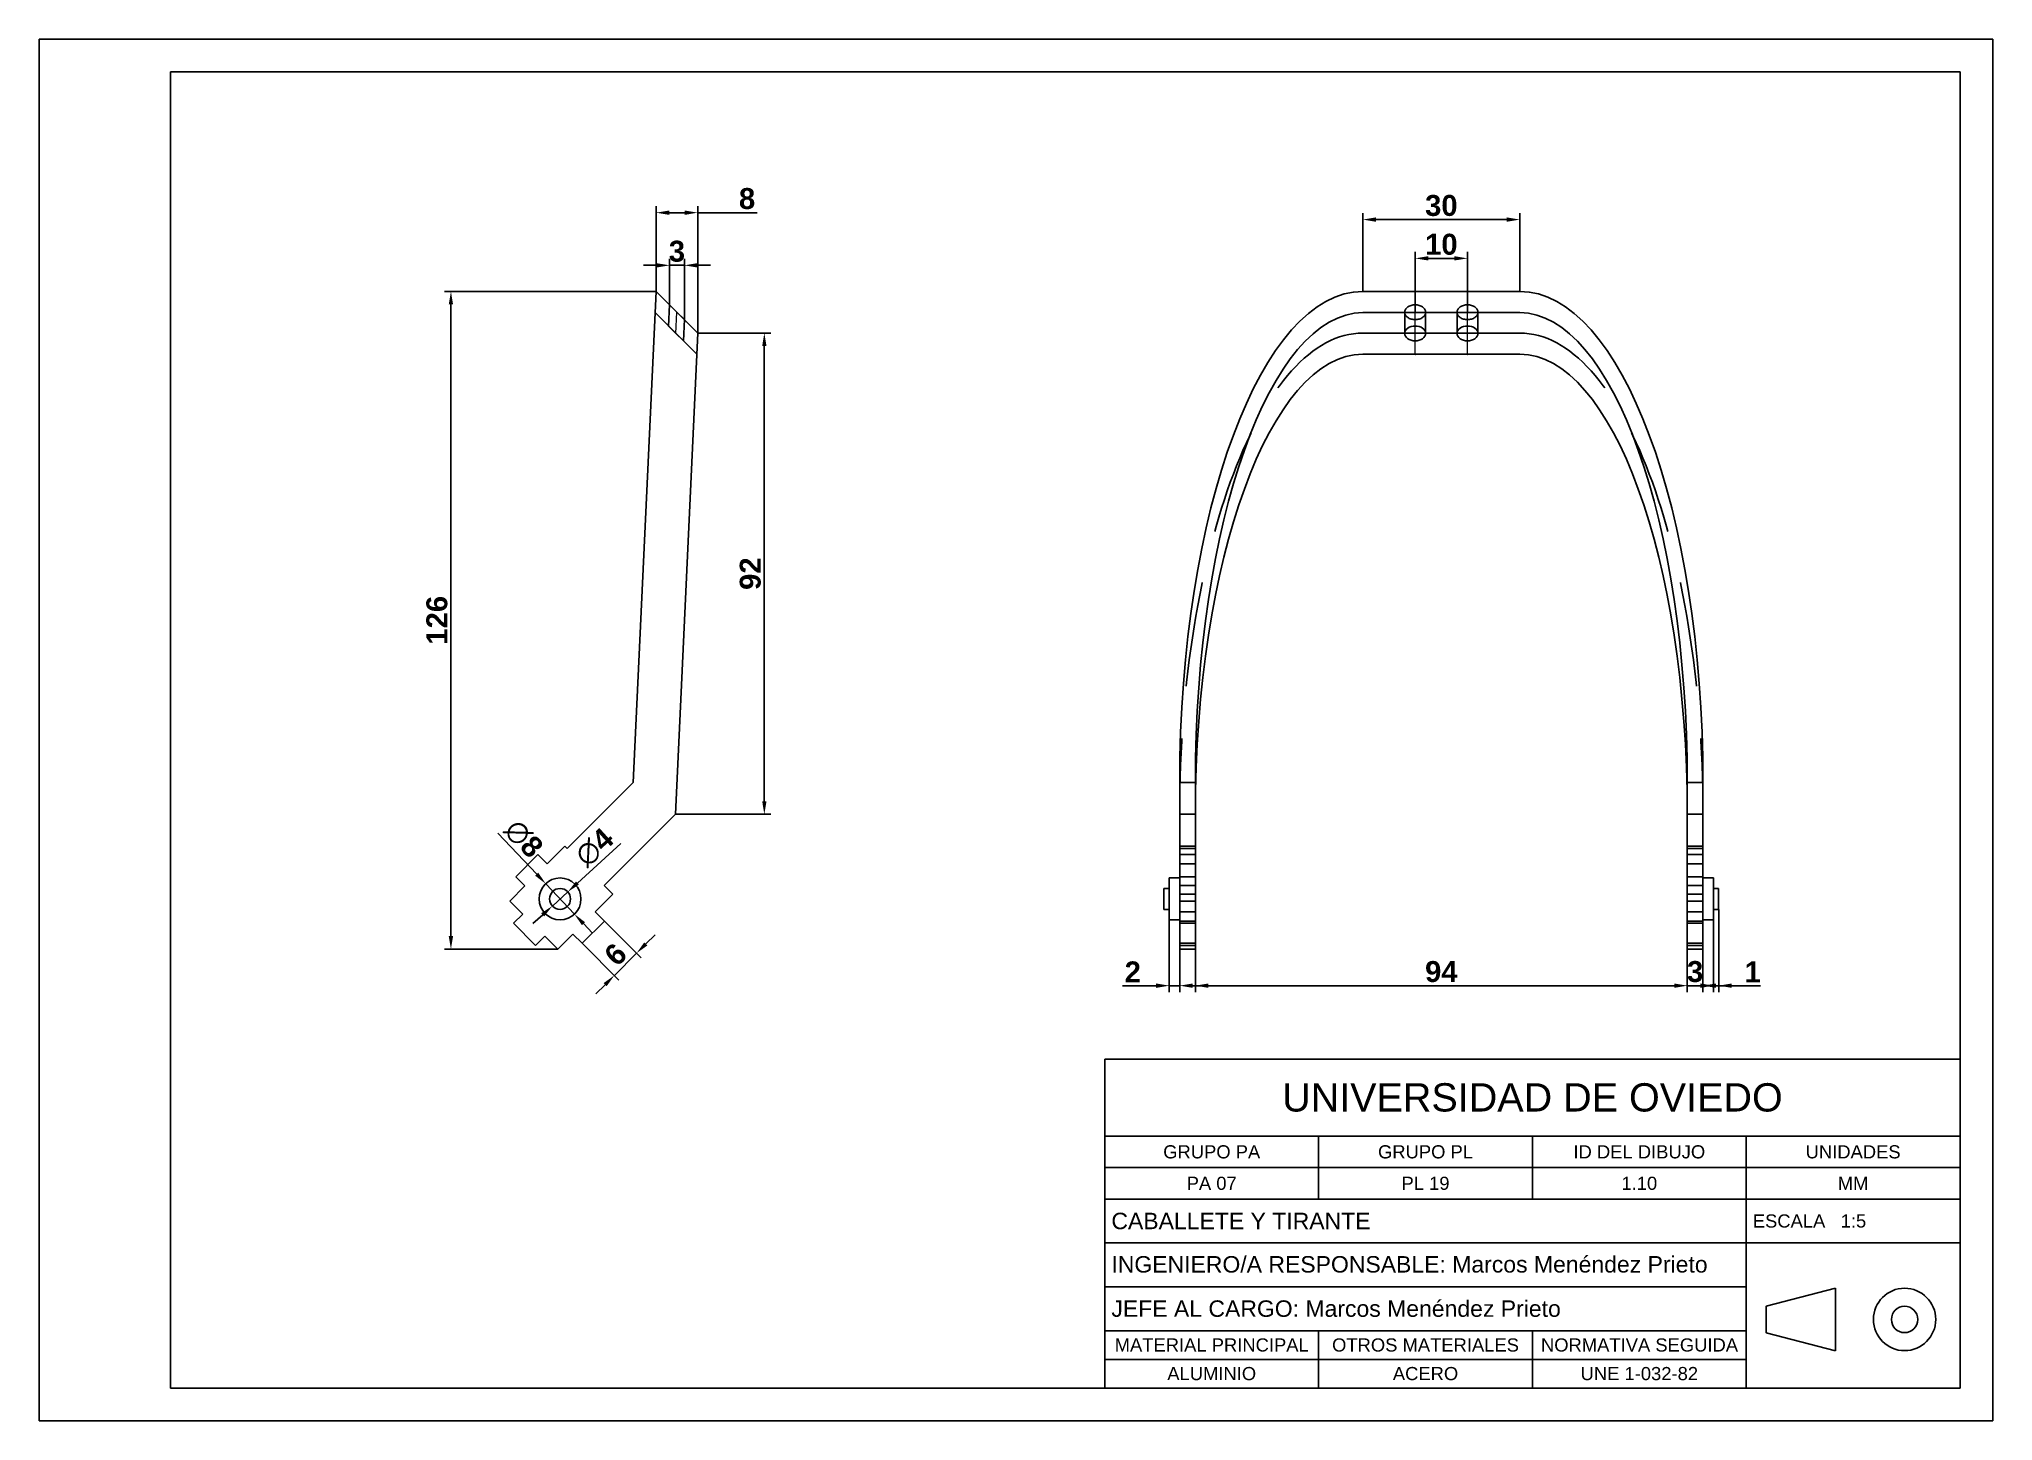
# Paper-space layout 'Presentación2' of a CAD drawing. Header units: millimetres. Extents: x 0 to 297, y 0 to 210.
# The model-space entities are those that its viewports show. They can reach past a viewport. Long polylines and large blocks are cut down to what shows.
import ezdxf

# ---------------------------------------------------------------- set-up
doc = ezdxf.new("R2010")
doc.units = ezdxf.units.MM
doc.linetypes.add('TRAZO_Y_PUNTO', pattern=[25.4, 12.7, -6.35, 0, -6.35])
doc.linetypes.add('TRAZOS', pattern=[19.05, 12.7, -6.35])
for name, color, linetype, lineweight in [('01_Contornos', 7, 'Continuous', 25), ('02_Ocultas', 4, 'TRAZOS', 25), ('03_Ejes', 1, 'TRAZO_Y_PUNTO', 18), ('04_Cotas', 3, 'Continuous', 18)]:
    doc.layers.add(name, color=color, linetype=linetype, lineweight=lineweight)
doc.styles.add('EstiloCota', font='arialbd.ttf', dxfattribs={"height": 4})
doc.styles.get("Standard").update_dxf_attribs({"font": 'arial.ttf', "height": 7})
doc.dimstyles.new('CotasUNE', dxfattribs={"dimtxt": 20, "dimasz": 2.5, "dimexe": 1.25, "dimexo": 0, "dimtad": 1, "dimtxsty": 'EstiloCota', "dimcen": 2.5, "dimclrd": 256, "dimclrt": 256, "dimadec": 0, "dimazin": 0, "dimtfac": 1, "dimtmove": 0, "dimatfit": 3, "dimfxl": 1, "dimarcsym": 0})

# ---------------------------------------------------------------- blocks, each defined once
blk = doc.blocks.new('UNE A4H')
for p, q in [((0, 210), (0, 0)), ((297, 210), (0, 210)), ((297, 0), (297, 210)), ((20, 205), (20, 5)), ((292, 205), (20, 205)), ((292, 5), (292, 205)), ((162, 55), (292, 55)), ((162, 43.27), (162, 55)), ((292, 43.27), (162, 43.27)), ((162, 43.27), (162, 5)), ((194.5, 43.27), (194.5, 33.7)), ((227, 43.27), (227, 33.7)), ((259.5, 43.27), (259.5, 33.7)), ((162, 38.49), (292, 38.49)), ((292, 33.7), (162, 33.7)), ((259.5, 33.7), (259.5, 25)), ((162, 27.04), (259.5, 27.04)), ((259.5, 27.04), (292, 27.04)), ((259.5, 25), (259.5, 5)), ((162, 20.37), (259.5, 20.37)), ((262.55, 17.42), (273.06, 20.16)), ((273.06, 10.67), (273.06, 20.16)), ((262.55, 13.41), (262.55, 17.42)), ((162, 13.7), (259.5, 13.7)), ((194.5, 5), (194.5, 13.7)), ((227, 13.7), (227, 5)), ((262.55, 13.41), (273.06, 10.67)), ((162, 9.35), (259.5, 9.35)), ((20, 5), (292, 5)), ((0, 0), (297, 0))]:
    blk.add_line(p, q)
for radius in [4.74, 2]:
    blk.add_circle((283.57, 15.42), radius)
for s, insert, char_height, width, attachment_point in [('GRUPO PA', (178.25, 40.88), 2, 32.5, 5), ('GRUPO PL', (210.75, 40.88), 2, 32.5, 5), ('ID DEL DIBUJO', (243.25, 40.88), 2, 32.5, 5), ('UNIDADES', (275.75, 40.88), 2, 32.5, 5), ('PA 07', (178.25, 36.1), 2, 32.5, 5), ('PL 19', (210.75, 36.1), 2, 32.5, 5), ('1.10', (243.25, 36.1), 2, 32.5, 5), ('MM', (275.75, 36.1), 2, 32.5, 5), ('CABALLETE Y TIRANTE', (163, 30.37), 2.5, 97.1143, 4), ('INGENIERO/A RESPONSABLE: Marcos Menéndez Prieto', (163, 23.78), 2.5, 97.2779, 4), ('JEFE AL CARGO: Marcos Menéndez Prieto', (163, 17.05), 2.5, 97.2059, 4), ('MATERIAL PRINCIPAL', (178.25, 11.53), 2, 32.5, 5), ('OTROS MATERIALES', (210.75, 11.53), 2, 32.5, 5), ('NORMATIVA SEGUIDA', (243.28, 11.53), 2, 32.44, 5), ('ALUMINIO', (178.25, 7.18), 2, 32.5, 5), ('ACERO', (210.75, 7.18), 2, 32.5, 5), ('UNE 1-032-82', (243.25, 7.18), 2, 32.5, 5)]:
    blk.add_mtext(s, dxfattribs=dict(insert=insert, char_height=char_height, width=width, attachment_point=attachment_point))
at = {"layer": '01_Contornos'}
for s, insert, char_height, width, attachment_point in [('UNIVERSIDAD DE OVIEDO', (227, 49.14), 4.3, 130, 5), ('ESCALA   1:5', (260.5, 30.37), 2, 32.5, 4)]:
    blk.add_mtext(s, dxfattribs=dict(at, insert=insert, char_height=char_height, width=width, attachment_point=attachment_point))
blk = doc.blocks.new('*D24')
at = {"layer": '04_Cotas', "color": 0, "lineweight": -2, "transparency": 16777216}
for p, q in [((1031.93, 639.92), (1045.9, 639.92)), ((1027.66, 547.97), (1045.9, 547.97))]:
    blk.add_line(p, q, dxfattribs=at)
at = {"layer": '04_Cotas', "lineweight": -2, "transparency": 16777216}
blk.add_line((1044.65, 637.42), (1044.65, 550.47), dxfattribs=at)
at = {"layer": '04_Cotas', "transparency": 16777216}
for points in [[(1044.24, 637.42), (1045.07, 637.42), (1044.65, 639.92)], [(1044.24, 550.47), (1045.07, 550.47), (1044.65, 547.97)]]:
    blk.add_solid(points, dxfattribs=at)
at = {"layer": 'Defpoints', "color": 0, "transparency": 16777216}
for p in [(1031.93, 639.92), (1027.66, 547.97), (1044.65, 547.97)]:
    blk.add_point(p, dxfattribs=at)
at = {"layer": '04_Cotas', "transparency": 16777216, "insert": (1041.98, 593.95), "char_height": 4, "attachment_point": 5, "rotation": 90, "style": 'EstiloCota'}
blk.add_mtext('92', dxfattribs=at)
blk = doc.blocks.new('*D25')
at = {"layer": '04_Cotas', "color": 0, "lineweight": -2, "transparency": 16777216}
for p, q in [((1014.1, 527.56), (1021.11, 520.55)), ((1009.85, 523.32), (1016.87, 516.3))]:
    blk.add_line(p, q, dxfattribs=at)
at = {"layer": '04_Cotas', "lineweight": -2, "transparency": 16777216}
for p, q in [((1022, 523.2), (1023.77, 524.96)), ((1020.23, 521.43), (1015.99, 517.19)), ((1014.22, 515.42), (1012.45, 513.65))]:
    blk.add_line(p, q, dxfattribs=at)
at = {"layer": '04_Cotas', "transparency": 16777216}
for points in [[(1021.7, 523.49), (1022.29, 522.9), (1020.23, 521.43)], [(1013.92, 515.71), (1014.51, 515.12), (1015.99, 517.19)]]:
    blk.add_solid(points, dxfattribs=at)
at = {"layer": 'Defpoints', "color": 0, "transparency": 16777216}
for p in [(1014.1, 527.56), (1009.85, 523.32), (1015.99, 517.19)]:
    blk.add_point(p, dxfattribs=at)
at = {"layer": '04_Cotas', "transparency": 16777216, "insert": (1016.22, 521.19), "char_height": 4, "attachment_point": 5, "rotation": 45, "style": 'EstiloCota'}
blk.add_mtext('6', dxfattribs=at)
blk = doc.blocks.new('*D26')
at = {"layer": '04_Cotas', "color": 0, "lineweight": -2, "transparency": 16777216}
for p, q in [((1026.54, 645.31), (1026.54, 654.11)), ((1029.37, 642.49), (1029.37, 654.11))]:
    blk.add_line(p, q, dxfattribs=at)
at = {"layer": '04_Cotas', "lineweight": -2, "transparency": 16777216}
for p, q in [((1024.04, 652.86), (1021.54, 652.86)), ((1026.54, 652.86), (1029.37, 652.86)), ((1031.87, 652.86), (1034.37, 652.86))]:
    blk.add_line(p, q, dxfattribs=at)
at = {"layer": '04_Cotas', "transparency": 16777216}
for points in [[(1024.04, 653.27), (1024.04, 652.44), (1026.54, 652.86)], [(1031.87, 653.27), (1031.87, 652.44), (1029.37, 652.86)]]:
    blk.add_solid(points, dxfattribs=at)
at = {"layer": 'Defpoints', "color": 0, "transparency": 16777216}
for p in [(1029.37, 652.86), (1026.54, 645.31), (1029.37, 642.49)]:
    blk.add_point(p, dxfattribs=at)
at = {"layer": '04_Cotas', "transparency": 16777216, "insert": (1027.95, 655.53), "char_height": 4, "attachment_point": 5, "style": 'EstiloCota'}
blk.add_mtext('3', dxfattribs=at)
blk = doc.blocks.new('*D27')
at = {"layer": '04_Cotas', "color": 0, "lineweight": -2, "transparency": 16777216}
for p, q in [((1023.97, 647.88), (1023.97, 664.17)), ((1031.93, 639.92), (1031.93, 664.17))]:
    blk.add_line(p, q, dxfattribs=at)
at = {"layer": '04_Cotas', "lineweight": -2, "transparency": 16777216}
for p, q in [((1026.47, 662.92), (1029.43, 662.92)), ((1031.93, 662.92), (1043.29, 662.92))]:
    blk.add_line(p, q, dxfattribs=at)
at = {"layer": '04_Cotas', "transparency": 16777216}
for points in [[(1026.47, 663.33), (1026.47, 662.5), (1023.97, 662.92)], [(1029.43, 663.33), (1029.43, 662.5), (1031.93, 662.92)]]:
    blk.add_solid(points, dxfattribs=at)
at = {"layer": 'Defpoints', "color": 0, "transparency": 16777216}
for p in [(1031.93, 662.92), (1023.97, 647.88), (1031.93, 639.92)]:
    blk.add_point(p, dxfattribs=at)
at = {"layer": '04_Cotas', "transparency": 16777216, "insert": (1041.35, 665.59), "char_height": 4, "attachment_point": 5, "style": 'EstiloCota'}
blk.add_mtext('8', dxfattribs=at)
blk = doc.blocks.new('*D28')
at = {"layer": '04_Cotas', "lineweight": -2, "transparency": 16777216}
for p, q in [((1017.22, 542.38), (1008.94, 534.83)), ((1004.14, 530.45), (1007.09, 533.15)), ((1002.29, 528.77), (1000.44, 527.09))]:
    blk.add_line(p, q, dxfattribs=at)
at = {"layer": '04_Cotas', "transparency": 16777216}
for points in [[(1008.66, 535.14), (1009.22, 534.53), (1007.09, 533.15)], [(1002.01, 529.08), (1002.57, 528.46), (1004.14, 530.45)]]:
    blk.add_solid(points, dxfattribs=at)
at = {"layer": 'Defpoints', "color": 0, "transparency": 16777216}
for p in [(1004.14, 530.45), (1007.09, 533.15)]:
    blk.add_point(p, dxfattribs=at)
at = {"layer": '04_Cotas', "transparency": 16777216, "insert": (1012.2, 541.64), "char_height": 4, "attachment_point": 5, "rotation": 42.3545, "style": 'EstiloCota'}
blk.add_mtext('∅4', dxfattribs=at)
blk = doc.blocks.new('*D29')
at = {"layer": '04_Cotas', "lineweight": -2, "transparency": 16777216}
for p, q in [((993.74, 544.36), (1001.15, 536.53)), ((1008.36, 528.9), (1002.87, 534.71)), ((1010.08, 527.08), (1011.8, 525.26))]:
    blk.add_line(p, q, dxfattribs=at)
at = {"layer": '04_Cotas', "transparency": 16777216}
for points in [[(1001.45, 536.81), (1000.85, 536.24), (1002.87, 534.71)], [(1010.38, 527.36), (1009.78, 526.79), (1008.36, 528.9)]]:
    blk.add_solid(points, dxfattribs=at)
at = {"layer": 'Defpoints', "color": 0, "transparency": 16777216}
for p in [(1002.87, 534.71), (1008.36, 528.9)]:
    blk.add_point(p, dxfattribs=at)
at = {"layer": '04_Cotas', "transparency": 16777216, "insert": (998.65, 543.3), "char_height": 4, "attachment_point": 5, "rotation": 313.3898, "style": 'EstiloCota'}
blk.add_mtext('∅8', dxfattribs=at)
blk = doc.blocks.new('*D30')
at = {"layer": '04_Cotas', "color": 0, "lineweight": -2, "transparency": 16777216}
for p, q in [((1127.03, 522.19), (1127.03, 513.98)), ((1221.03, 522.19), (1221.03, 513.98))]:
    blk.add_line(p, q, dxfattribs=at)
at = {"layer": '04_Cotas', "lineweight": -2, "transparency": 16777216}
blk.add_line((1129.53, 515.23), (1218.53, 515.23), dxfattribs=at)
at = {"layer": '04_Cotas', "transparency": 16777216}
for points in [[(1129.53, 515.65), (1129.53, 514.81), (1127.03, 515.23)], [(1218.53, 515.65), (1218.53, 514.81), (1221.03, 515.23)]]:
    blk.add_solid(points, dxfattribs=at)
at = {"layer": 'Defpoints', "color": 0, "transparency": 16777216}
for p in [(1127.03, 522.19), (1221.03, 522.19), (1221.03, 515.23)]:
    blk.add_point(p, dxfattribs=at)
at = {"layer": '04_Cotas', "transparency": 16777216, "insert": (1174.03, 517.9), "char_height": 4, "attachment_point": 5, "style": 'EstiloCota'}
blk.add_mtext('94', dxfattribs=at)
blk = doc.blocks.new('*D31')
at = {"layer": '04_Cotas', "color": 0, "lineweight": -2, "transparency": 16777216}
for p, q in [((1221.03, 522.19), (1221.03, 513.98)), ((1224.03, 522.19), (1224.03, 513.98))]:
    blk.add_line(p, q, dxfattribs=at)
at = {"layer": '04_Cotas', "lineweight": -2, "transparency": 16777216}
for p, q in [((1218.53, 515.23), (1216.03, 515.23)), ((1224.03, 515.23), (1221.03, 515.23)), ((1226.53, 515.23), (1229.03, 515.23))]:
    blk.add_line(p, q, dxfattribs=at)
at = {"layer": '04_Cotas', "transparency": 16777216}
for points in [[(1218.53, 515.65), (1218.53, 514.81), (1221.03, 515.23)], [(1226.53, 515.65), (1226.53, 514.81), (1224.03, 515.23)]]:
    blk.add_solid(points, dxfattribs=at)
at = {"layer": 'Defpoints', "color": 0, "transparency": 16777216}
for p in [(1221.03, 522.19), (1224.03, 522.19), (1221.03, 515.23)]:
    blk.add_point(p, dxfattribs=at)
at = {"layer": '04_Cotas', "transparency": 16777216, "insert": (1222.53, 517.9), "char_height": 4, "attachment_point": 5, "style": 'EstiloCota'}
blk.add_mtext('3', dxfattribs=at)
blk = doc.blocks.new('*D32')
at = {"layer": '04_Cotas', "color": 0, "lineweight": -2, "transparency": 16777216}
for p, q in [((1226.03, 529.8), (1226.03, 513.98)), ((1227.03, 529.8), (1227.03, 513.98))]:
    blk.add_line(p, q, dxfattribs=at)
at = {"layer": '04_Cotas', "lineweight": -2, "transparency": 16777216}
for p, q in [((1223.53, 515.23), (1221.03, 515.23)), ((1226.03, 515.23), (1227.03, 515.23)), ((1229.53, 515.23), (1235.04, 515.23))]:
    blk.add_line(p, q, dxfattribs=at)
at = {"layer": '04_Cotas', "transparency": 16777216}
for points in [[(1223.53, 515.65), (1223.53, 514.81), (1226.03, 515.23)], [(1229.53, 515.65), (1229.53, 514.81), (1227.03, 515.23)]]:
    blk.add_solid(points, dxfattribs=at)
at = {"layer": 'Defpoints', "color": 0, "transparency": 16777216}
for p in [(1226.03, 529.8), (1227.03, 529.8), (1227.03, 515.23)]:
    blk.add_point(p, dxfattribs=at)
at = {"layer": '04_Cotas', "transparency": 16777216, "insert": (1233.53, 517.86), "char_height": 4, "attachment_point": 5, "style": 'EstiloCota'}
blk.add_mtext('1', dxfattribs=at)
blk = doc.blocks.new('*D33')
at = {"layer": '04_Cotas', "color": 0, "lineweight": -2, "transparency": 16777216}
for p, q in [((1122.03, 527.8), (1122.03, 513.98)), ((1124.03, 527.8), (1124.03, 513.98))]:
    blk.add_line(p, q, dxfattribs=at)
at = {"layer": '04_Cotas', "lineweight": -2, "transparency": 16777216}
for p, q in [((1119.53, 515.23), (1113.09, 515.23)), ((1124.03, 515.23), (1122.03, 515.23)), ((1126.53, 515.23), (1129.03, 515.23))]:
    blk.add_line(p, q, dxfattribs=at)
at = {"layer": '04_Cotas', "transparency": 16777216}
for points in [[(1119.53, 515.65), (1119.53, 514.81), (1122.03, 515.23)], [(1126.53, 515.65), (1126.53, 514.81), (1124.03, 515.23)]]:
    blk.add_solid(points, dxfattribs=at)
at = {"layer": 'Defpoints', "color": 0, "transparency": 16777216}
for p in [(1122.03, 527.8), (1124.03, 527.8), (1124.03, 515.23)]:
    blk.add_point(p, dxfattribs=at)
at = {"layer": '04_Cotas', "transparency": 16777216, "insert": (1115.06, 517.86), "char_height": 4, "attachment_point": 5, "style": 'EstiloCota'}
blk.add_mtext('2', dxfattribs=at)
blk = doc.blocks.new('*D34')
at = {"layer": '04_Cotas', "color": 0, "lineweight": -2, "transparency": 16777216}
for p, q in [((1169.03, 643.83), (1169.03, 655.44)), ((1179.03, 643.83), (1179.03, 655.44))]:
    blk.add_line(p, q, dxfattribs=at)
at = {"layer": '04_Cotas', "lineweight": -2, "transparency": 16777216}
blk.add_line((1171.53, 654.19), (1176.53, 654.19), dxfattribs=at)
at = {"layer": '04_Cotas', "transparency": 16777216}
for points in [[(1171.53, 654.61), (1171.53, 653.78), (1169.03, 654.19)], [(1176.53, 654.61), (1176.53, 653.78), (1179.03, 654.19)]]:
    blk.add_solid(points, dxfattribs=at)
at = {"layer": 'Defpoints', "color": 0, "transparency": 16777216}
for p in [(1179.03, 654.19), (1169.03, 643.83), (1179.03, 643.83)]:
    blk.add_point(p, dxfattribs=at)
at = {"layer": '04_Cotas', "transparency": 16777216, "insert": (1174.03, 656.86), "char_height": 4, "attachment_point": 5, "style": 'EstiloCota'}
blk.add_mtext('10', dxfattribs=at)
blk = doc.blocks.new('*D35')
at = {"layer": '04_Cotas', "color": 0, "lineweight": -2, "transparency": 16777216}
for p, q in [((1023.97, 647.88), (983.51, 647.88)), ((1005.19, 522.19), (983.51, 522.19))]:
    blk.add_line(p, q, dxfattribs=at)
at = {"layer": '04_Cotas', "lineweight": -2, "transparency": 16777216}
blk.add_line((984.76, 524.69), (984.76, 645.38), dxfattribs=at)
at = {"layer": '04_Cotas', "transparency": 16777216}
for points in [[(984.34, 645.38), (985.17, 645.38), (984.76, 647.88)], [(984.34, 524.69), (985.17, 524.69), (984.76, 522.19)]]:
    blk.add_solid(points, dxfattribs=at)
at = {"layer": 'Defpoints', "color": 0, "transparency": 16777216}
for p in [(984.76, 647.88), (1023.97, 647.88), (1005.19, 522.19)]:
    blk.add_point(p, dxfattribs=at)
at = {"layer": '04_Cotas', "transparency": 16777216, "insert": (982.09, 585.04), "char_height": 4, "attachment_point": 5, "rotation": 90, "style": 'EstiloCota'}
blk.add_mtext('126', dxfattribs=at)
blk = doc.blocks.new('*D36')
at = {"layer": '04_Cotas', "color": 0, "lineweight": -2, "transparency": 16777216}
for p, q in [((1159.03, 647.88), (1159.03, 662.85)), ((1189.03, 647.88), (1189.03, 662.85))]:
    blk.add_line(p, q, dxfattribs=at)
at = {"layer": '04_Cotas', "lineweight": -2, "transparency": 16777216}
blk.add_line((1161.53, 661.6), (1186.53, 661.6), dxfattribs=at)
at = {"layer": '04_Cotas', "transparency": 16777216}
for points in [[(1161.53, 662.02), (1161.53, 661.18), (1159.03, 661.6)], [(1186.53, 662.02), (1186.53, 661.18), (1189.03, 661.6)]]:
    blk.add_solid(points, dxfattribs=at)
at = {"layer": 'Defpoints', "color": 0, "transparency": 16777216}
for p in [(1189.03, 661.6), (1159.03, 647.88), (1189.03, 647.88)]:
    blk.add_point(p, dxfattribs=at)
at = {"layer": '04_Cotas', "transparency": 16777216, "insert": (1174.03, 664.27), "char_height": 4, "attachment_point": 5, "style": 'EstiloCota'}
blk.add_mtext('30', dxfattribs=at)

msp = doc.modelspace()

# ---------------------------------------------------------------- linework, layer by layer
at = {"layer": '01_Contornos'}
for p, q in [((1019.613, 554.069), (1023.973, 647.879)), ((1023.973, 647.879), (1031.931, 639.922)), ((1174.029, 647.879), (1159.029, 647.879)), ((1174.029, 647.879), (1189.029, 647.879)), ((1023.785, 643.825), (1031.743, 635.867)), ((1027.952, 643.9), (1026.538, 645.315)), ((1027.952, 643.9), (1029.367, 642.486)), ((1159.029, 643.825), (1189.029, 643.825)), ((1027.764, 639.846), (1026.35, 641.26)), ((1031.931, 639.922), (1027.657, 547.971)), ((1027.764, 639.846), (1029.178, 638.432)), ((1159.029, 635.867), (1189.029, 635.867)), ((1017.492, 551.948), (1018.906, 553.362)), ((1018.906, 553.362), (1019.613, 554.069)), ((1124.029, 522.193), (1124.029, 554.069)), ((1124.029, 554.069), (1127.029, 554.069)), ((1127.029, 522.193), (1127.029, 554.069)), ((1221.029, 554.069), (1221.029, 522.193)), ((1221.029, 554.069), (1224.029, 554.069)), ((1224.029, 522.193), (1224.029, 554.069)), ((1017.492, 551.948), (1006.978, 541.434)), ((1024.563, 544.877), (1027.657, 547.971)), ((1003.143, 538.516), (1006.519, 541.892)), ((1006.978, 541.434), (1006.519, 541.892)), ((1024.563, 544.877), (1014.049, 534.363)), ((1124.029, 541.892), (1127.029, 541.892)), ((1221.029, 541.892), (1224.029, 541.892)), ((1001.375, 540.284), (997.133, 536.041)), ((1001.375, 540.284), (1003.143, 538.516)), ((1124.029, 540.284), (1127.029, 540.284)), ((1221.029, 540.284), (1224.029, 540.284)), ((998.9, 534.273), (996.005, 531.379)), ((997.133, 536.041), (998.9, 534.273)), ((1014.049, 534.363), (1015.705, 532.707)), ((1124.029, 535.802), (1122.029, 535.802)), ((1122.029, 535.802), (1122.029, 533.802)), ((1124.029, 536.041), (1127.029, 536.041)), ((1124.029, 534.363), (1127.029, 534.363)), ((1221.029, 536.041), (1224.029, 536.041)), ((1221.029, 534.363), (1224.029, 534.363)), ((1224.029, 535.802), (1226.029, 535.802)), ((1226.029, 535.802), (1226.029, 533.802)), ((998.473, 528.911), (996.005, 531.379)), ((1015.705, 532.707), (1012.329, 529.331)), ((1122.029, 533.802), (1121.029, 533.802)), ((1121.029, 533.802), (1121.029, 529.802)), ((1122.029, 533.802), (1122.029, 529.802)), ((1124.029, 531.379), (1127.029, 531.379)), ((1221.029, 531.379), (1224.029, 531.379)), ((1226.029, 533.802), (1227.029, 533.802)), ((1226.029, 533.802), (1226.029, 529.802)), ((1227.029, 533.802), (1227.029, 529.802)), ((998.473, 528.911), (996.706, 527.143)), ((1000.948, 522.9), (996.706, 527.143)), ((1014.096, 527.563), (1009.854, 523.32)), ((1014.096, 527.563), (1012.329, 529.331)), ((1121.029, 529.802), (1122.029, 529.802)), ((1122.029, 529.802), (1122.029, 527.802)), ((1122.029, 527.802), (1124.029, 527.802)), ((1124.029, 527.143), (1127.029, 527.143)), ((1221.029, 527.143), (1224.029, 527.143)), ((1226.029, 527.802), (1224.029, 527.802)), ((1227.029, 529.802), (1226.029, 529.802)), ((1226.029, 529.802), (1226.029, 527.802)), ((1002.716, 524.668), (1000.948, 522.9)), ((1005.191, 522.193), (1002.716, 524.668)), ((1008.086, 525.088), (1005.191, 522.193)), ((1008.086, 525.088), (1009.854, 523.32)), ((1124.029, 522.9), (1127.029, 522.9)), ((1221.029, 522.9), (1224.029, 522.9)), ((1124.029, 522.193), (1127.029, 522.193)), ((1224.029, 522.193), (1221.029, 522.193))]:
    msp.add_line(p, q, dxfattribs=at)
for radius in [4, 2]:
    msp.add_circle((1005.614, 531.802), radius, dxfattribs=at)
for centre, major_axis, ratio in [((1159.029, 554.069), (0, -93.81), 0.373094), ((1159.029, 554.069), (0, -89.756), 0.3565224), ((1159.029, 547.971), (0, -87.896), 0.3640664)]:
    msp.add_ellipse(centre, major_axis=major_axis, ratio=ratio, start_param=3.1415927, end_param=4.712389, dxfattribs=at)
at = {"layer": '01_Contornos', "extrusion": (0, 0, -1)}
for centre, major_axis, ratio in [((1189.029, 554.069), (0, -93.81), 0.373094), ((1189.029, 554.069), (0, -89.756), 0.3565224), ((1189.029, 547.971), (0, -87.896), 0.3640664)]:
    msp.add_ellipse(centre, major_axis=major_axis, ratio=ratio, start_param=3.1415927, end_param=4.712389, dxfattribs=at)
at = {"layer": '01_Contornos'}
msp.add_ellipse((1169.029, 639.846), major_axis=(2, 0), ratio=0.7071068, dxfattribs=at)
at = {"layer": '01_Contornos', "extrusion": (0, 0, -1)}
msp.add_ellipse((1179.029, 639.846), major_axis=(-2, 0), ratio=0.7071068, dxfattribs=at)
at = {"layer": '01_Contornos'}
for p in [(1169.029, 635.867), (1179.029, 635.867)]:
    msp.add_point(p, dxfattribs=at)
at = {"layer": '02_Ocultas'}
for p, q in [((1026.538, 645.315), (1026.35, 641.26)), ((1029.367, 642.486), (1029.178, 638.432)), ((1167.029, 639.846), (1167.032, 643.825)), ((1171.026, 639.922), (1171.029, 643.9)), ((1177.032, 639.922), (1177.032, 643.825)), ((1181.026, 639.922), (1181.026, 643.825)), ((1159.029, 639.922), (1174.029, 639.922)), ((1189.029, 639.922), (1174.029, 639.922)), ((1124.029, 547.971), (1127.029, 547.971)), ((1221.029, 547.971), (1224.029, 547.971)), ((1124.029, 541.434), (1127.029, 541.434)), ((1221.029, 541.434), (1224.029, 541.434)), ((1124.029, 538.516), (1127.029, 538.516)), ((1221.029, 538.516), (1224.029, 538.516)), ((1124.029, 532.707), (1127.029, 532.707)), ((1221.029, 532.707), (1224.029, 532.707)), ((1124.029, 529.331), (1127.029, 529.331)), ((1124.029, 527.563), (1127.029, 527.563)), ((1221.029, 529.331), (1224.029, 529.331)), ((1221.029, 527.563), (1224.029, 527.563)), ((1124.029, 523.32), (1127.029, 523.32)), ((1221.029, 523.32), (1224.029, 523.32))]:
    msp.add_line(p, q, dxfattribs=at)
msp.add_ellipse((1169.029, 643.9), major_axis=(-2, 0), ratio=0.7071068, dxfattribs=at)
at = {"layer": '02_Ocultas', "extrusion": (0, 0, -1)}
msp.add_ellipse((1179.029, 643.9), major_axis=(2, 0), ratio=0.7071068, dxfattribs=at)
at = {"layer": '02_Ocultas'}
msp.add_ellipse((1159.029, 547.971), major_axis=(0, -91.95), ratio=0.3806406, start_param=3.1415927, end_param=4.712389, dxfattribs=at)
at = {"layer": '02_Ocultas', "extrusion": (0, 0, -1)}
msp.add_ellipse((1189.029, 547.971), major_axis=(0, -91.95), ratio=0.3806406, start_param=3.1415927, end_param=4.712389, dxfattribs=at)
at = {"layer": '03_Ejes'}
for p, q in [((1169.029, 635.867), (1169.029, 650.418)), ((1179.029, 635.867), (1179.029, 650.418)), ((1027.764, 639.846), (1027.952, 643.9))]:
    msp.add_line(p, q, dxfattribs=at)

# ---------------------------------------------------------------- dimensions: what is measured, and where the dimension line sits
at = {"layer": '04_Cotas'}
for base, p1, p2, text, picture, middle in [((1031.931, 662.918), (1023.973, 647.879), (1031.931, 639.922), '8', '*D27', (1041.35, 662.918)), ((1029.367, 652.858), (1026.538, 645.315), (1029.367, 642.486), '3', '*D26', (1027.952, 652.858))]:
    dim = msp.add_linear_dim(base=base, p1=p1, p2=p2, text=text, dimstyle='CotasUNE', dxfattribs=at)
    dim.commit()
    dim.dimension.update_dxf_attribs({"geometry": picture, "text_midpoint": middle, "dimtype": 160})
for base, p1, p2, picture, middle in [((1189.029, 661.599), (1159.029, 647.879), (1189.029, 647.879), '*D36', (1174.029, 664.266)), ((1179.029, 654.193), (1169.029, 643.825), (1179.029, 643.825), '*D34', (1174.029, 656.86)), ((1221.029, 515.231), (1127.029, 522.193), (1221.029, 522.193), '*D30', (1174.029, 517.9))]:
    dim = msp.add_linear_dim(base=base, p1=p1, p2=p2, dimstyle='CotasUNE', dxfattribs=at)
    dim.commit()
    dim.dimension.update_dxf_attribs({"geometry": picture, "text_midpoint": middle})
for base, p1, p2, text, picture, middle in [((984.758, 647.879), (1005.191, 522.193), (1023.973, 647.879), '126', '*D35', (982.09, 585.036)), ((1044.652, 547.971), (1031.931, 639.922), (1027.657, 547.971), '92', '*D24', (1041.984, 593.946))]:
    dim = msp.add_linear_dim(base=base, p1=p1, p2=p2, angle=90, text=text, dimstyle='CotasUNE', dxfattribs=at)
    dim.commit()
    dim.dimension.update_dxf_attribs({"geometry": picture, "text_midpoint": middle})
dim = msp.add_diameter_dim_2p(p1=(1008.362, 528.895), p2=(1002.867, 534.709), dimstyle='CotasUNE', dxfattribs=at)
dim.commit()
dim.dimension.update_dxf_attribs({"geometry": '*D29', "text_midpoint": (996.587, 541.351)})
dim = msp.add_diameter_dim_2p(p1=(1004.136, 530.455), p2=(1007.092, 533.149), dimstyle='CotasUNE', dxfattribs=at)
dim.commit()
dim.dimension.update_dxf_attribs({"geometry": '*D28', "text_midpoint": (1014.11, 539.547), "dimtype": 163})
dim = msp.add_aligned_dim(p1=(1014.096, 527.563), p2=(1009.854, 523.32), distance=8.674, dimstyle='CotasUNE', dxfattribs=at)
dim.commit()
dim.dimension.update_dxf_attribs({"geometry": '*D25', "text_midpoint": (1016.223, 521.194)})
for base, p1, p2, picture, middle in [((1124.029, 515.231), (1122.029, 527.802), (1124.029, 527.802), '*D33', (1115.06, 515.231)), ((1227.029, 515.231), (1226.029, 529.802), (1227.029, 529.802), '*D32', (1233.533, 515.231)), ((1221.029, 515.231), (1224.029, 522.193), (1221.029, 522.193), '*D31', (1222.529, 515.231))]:
    dim = msp.add_linear_dim(base=base, p1=p1, p2=p2, dimstyle='CotasUNE', dxfattribs=at)
    dim.commit()
    dim.dimension.update_dxf_attribs({"geometry": picture, "text_midpoint": middle, "dimtype": 160})

psp = doc.layouts.new('Presentación2')

# ---------------------------------------------------------------- block references
at = {"layer": '01_Contornos'}
psp.add_blockref('UNE A4H', (0, 0), dxfattribs=at)

# ---------------------------------------------------------------- viewports
psp.add_viewport(center=(156, 105), size=(272, 200), view_center_point=(1102.175, 564.078), view_height=251.4413, dxfattribs=at)

doc.saveas('drawing.dxf')
